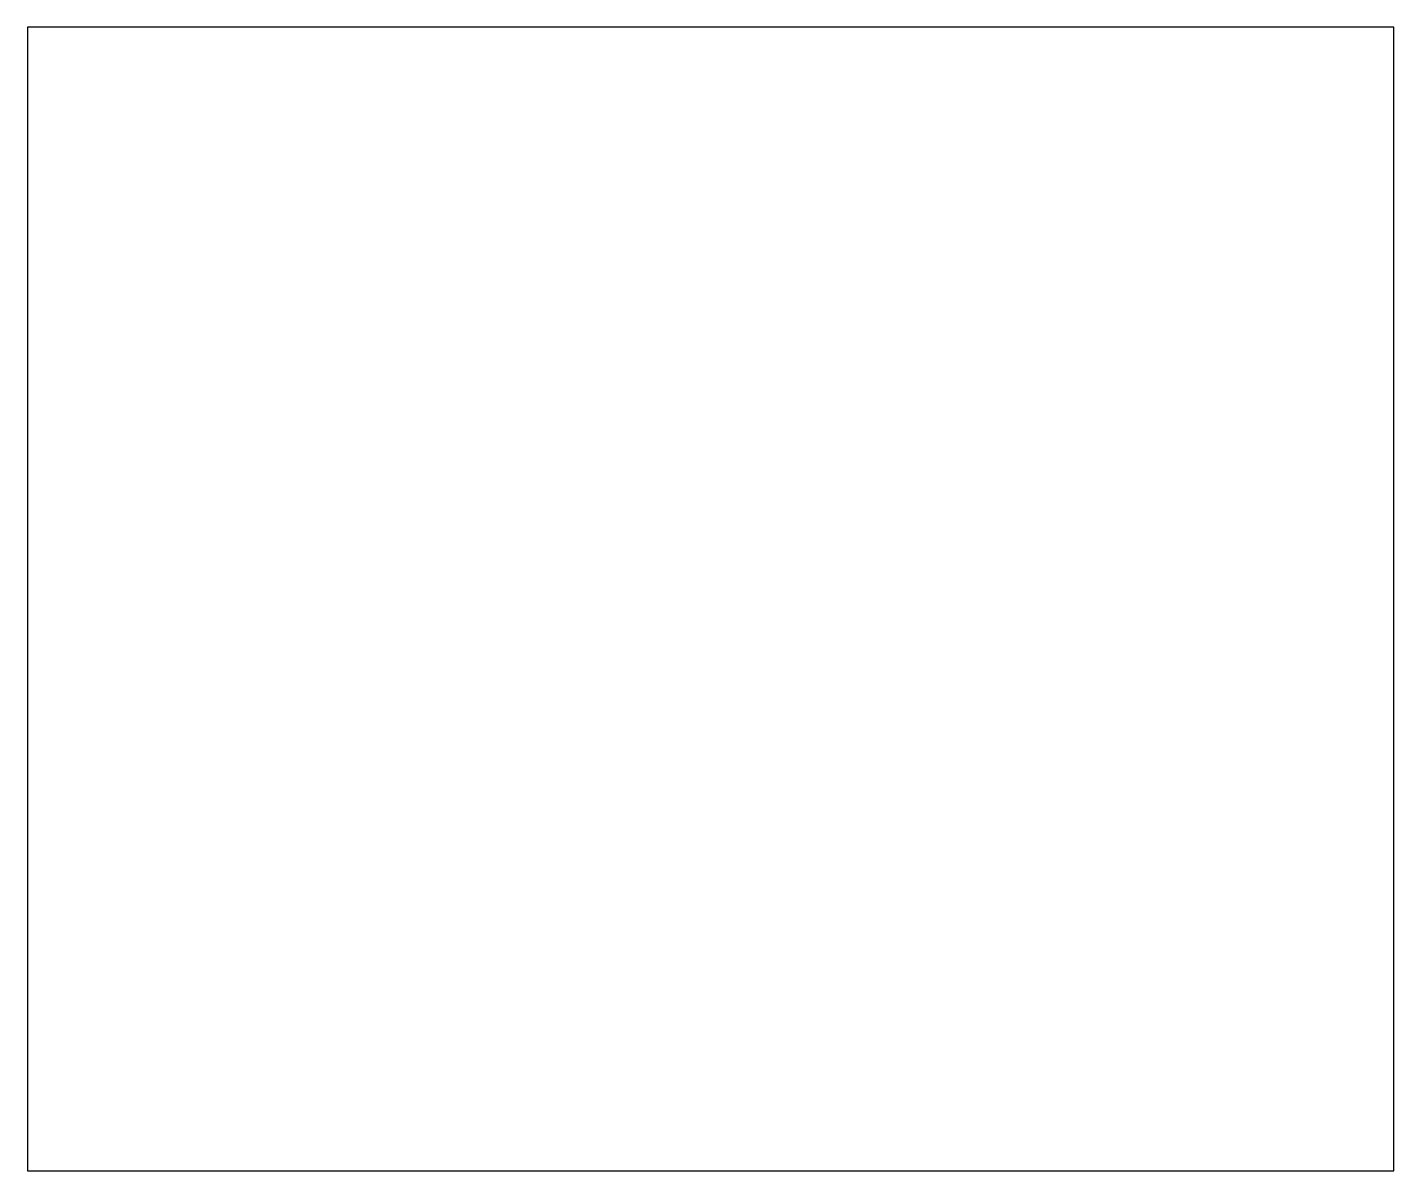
# Model space of a CAD drawing. Header units: inches. Extents: x -498 to -177, y 84 to 353.
import ezdxf

# ---------------------------------------------------------------- set-up
doc = ezdxf.new("R2010")
doc.units = ezdxf.units.IN
doc.header["$MEASUREMENT"] = 0
doc.layers.add('Data', color=7, linetype='Continuous')

msp = doc.modelspace()

# ---------------------------------------------------------------- linework, layer by layer
at = {"layer": 'Data'}
for p, q in [((-176.75, 353.16, 4264.66), (-498.41, 353.16)), ((-498.41, 353.16), (-498.41, 83.86)), ((-176.75, 83.86), (-176.75, 353.16, 4264.66)), ((-498.41, 83.86), (-176.75, 83.86))]:
    msp.add_line(p, q, dxfattribs=at)

doc.saveas('drawing.dxf')
